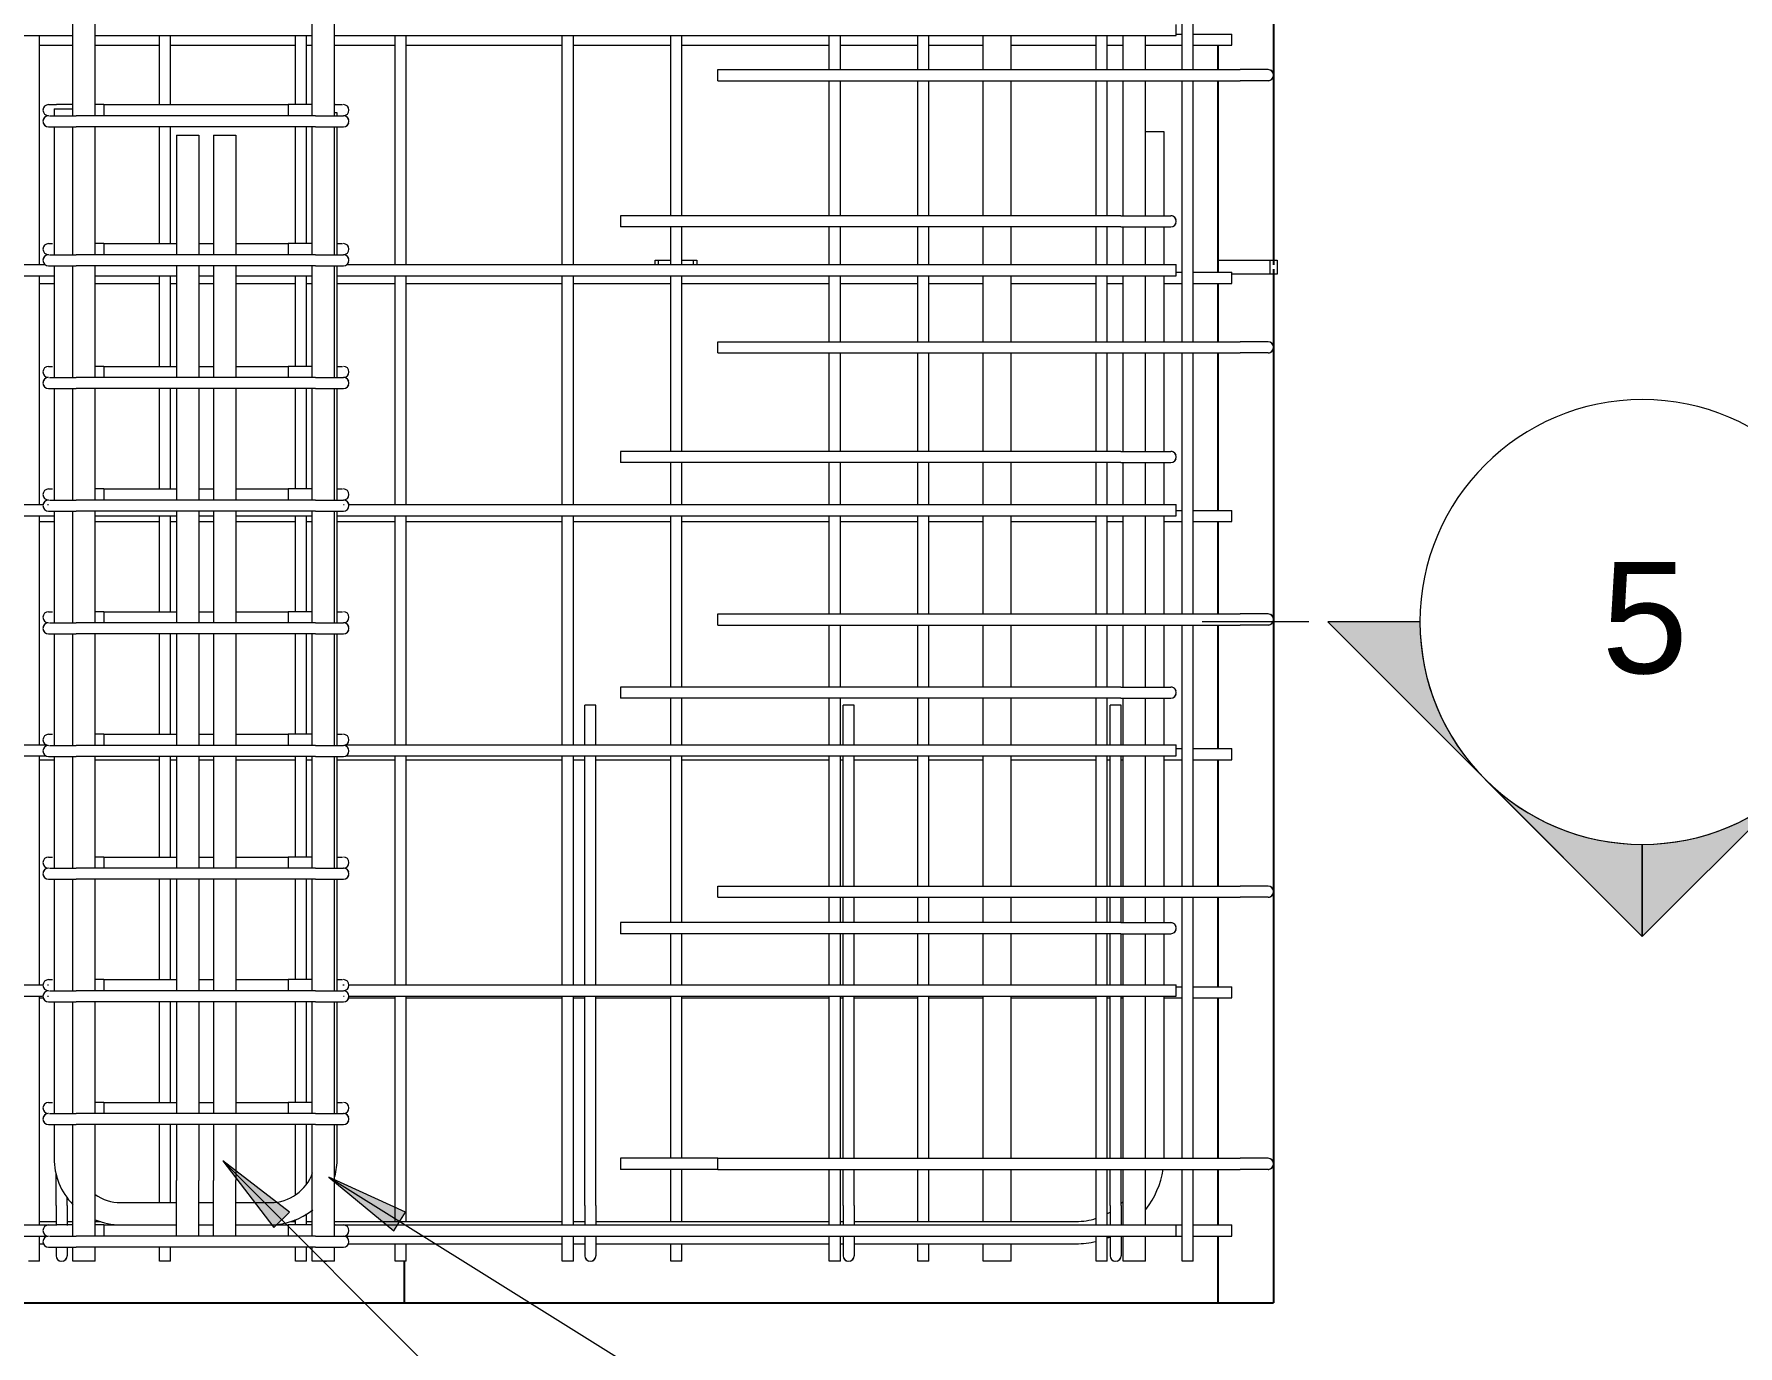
# Model space of a CAD drawing. Header units: millimetres. Extents: x 12965 to 23528, y -2876 to 5874.
# Drawn here: x 17398 to 18624, y -1426 to -482 of the extents above; entities that cross this region are included whole.
import ezdxf

# ---------------------------------------------------------------- set-up
doc = ezdxf.new("R2010")
doc.units = ezdxf.units.MM
doc.linetypes.add('Dash', pattern=[6.36, 3.18, -3.18])
for name, color, linetype, lineweight in [('A-GENM', 13, 'Continuous', 18), ('A-WALL', 113, 'Continuous', 25), ('A-WALL-HDLN', 110, 'Dash', 25), ('G-ANNO-SYMB', 111, 'Continuous', 9), ('S-RBAR', 171, 'Continuous', 18), ('S-RBAR-IDEN', 171, 'Continuous', 9)]:
    doc.layers.add(name, color=color, linetype=linetype, lineweight=lineweight)
doc.styles.add('Arial', font='arial.ttf', dxfattribs={"height": 80})

# ---------------------------------------------------------------- blocks, each defined once
blk = doc.blocks.new('RR spread anchor face based - RR-SA-2_5-200-2134315-Elevation Front 1')
at = {"layer": 'A-GENM'}
for p, q in [((17845.1, -645), (17847.6, -645)), ((17845.1, -648.1), (17845.1, -645)), ((17847.6, -645), (17856.4, -645)), ((17847.6, -648.1), (17847.6, -645)), ((17864.4, -645), (17872.6, -645)), ((17872.6, -645), (17875.1, -645)), ((17872.6, -648.1), (17872.6, -645)), ((17875.1, -645), (17875.1, -648.1))]:
    blk.add_line(p, q, dxfattribs=at)
blk = doc.blocks.new('RR spread anchor face based - RR-SA-2_5-250-V7-Elevation Front 1')
at = {"layer": 'A-GENM'}
for p, q in [((18250.1, -645), (18287.6, -645)), ((18287.6, -645), (18292.6, -645)), ((18287.6, -655), (18287.6, -645)), ((18292.6, -645), (18292.6, -655)), ((18287.6, -655), (18260.1, -655)), ((18292.6, -655), (18287.6, -655))]:
    blk.add_line(p, q, dxfattribs=at)
blk = doc.blocks.new('Detail View - M_Section Head - Filled SHOP DWG-1002450-Elevation Front 1')
at = {"layer": 'G-ANNO-SYMB'}
h = blk.add_hatch(color=256, dxfattribs=at)
edge = h.paths.add_edge_path()
edge.add_line((18329.2, 3794.8), (18395.4, 3794.8))
edge.add_arc((18555.4, 3794.8), 160, 180, 225)
edge.add_line((18442.3, 3681.7), (18329.2, 3794.8))
h = blk.add_hatch(color=256, dxfattribs=at)
edge = h.paths.add_edge_path()
edge.add_line((18781.7, 3794.8), (18668.6, 3681.7))
edge.add_arc((18555.4, 3794.8), 160, 315, 360)
edge.add_line((18715.4, 3794.8), (18781.7, 3794.8))
h = blk.add_hatch(color=256, dxfattribs=at)
edge = h.paths.add_edge_path()
edge.add_line((18555.4, 3568.5), (18442.3, 3681.7))
edge.add_arc((18555.4, 3794.8), 160, 225, 270)
edge.add_line((18555.4, 3634.8), (18555.4, 3568.5))
h = blk.add_hatch(color=256, dxfattribs=at)
edge = h.paths.add_edge_path()
edge.add_line((18555.4, 3568.5), (18555.4, 3634.8))
edge.add_arc((18555.4, 3794.8), 160, 270, 315)
edge.add_line((18668.6, 3681.7), (18555.4, 3568.5))
for p, q in [((18555.4, 3568.5), (18329.2, 3794.8)), ((18395.4, 3794.8), (18329.2, 3794.8)), ((18329.2, 3794.8), (18442.3, 3681.7)), ((18395.4, 3794.8), (18329.2, 3794.8)), ((18555.4, 3568.5), (18781.7, 3794.8)), ((18668.6, 3681.7), (18781.7, 3794.8)), ((18715.4, 3794.8), (18781.7, 3794.8)), ((18781.7, 3794.8), (18715.4, 3794.8)), ((18442.3, 3681.7), (18555.4, 3568.5)), ((18555.4, 3568.5), (18668.6, 3681.7)), ((18555.4, 3634.8), (18555.4, 3568.5)), ((18555.4, 3568.5), (18555.4, 3634.8))]:
    blk.add_line(p, q, dxfattribs=at)
for start, end in [(360, 180), (180, 360), (180, 225), (315, 0), (225, 270), (270, 315)]:
    blk.add_arc((18555.4, 3794.8), 160, start, end, dxfattribs=at)

msp = doc.modelspace()

# ---------------------------------------------------------------- hatches: boundary and pattern name
at = {"layer": 'S-RBAR-IDEN'}
for points in [[(17534, -1292.9), (17570.8, -1340.9), (17582, -1329.8)], [(17610.3, -1304.7), (17657.1, -1343.1), (17665.4, -1329.7)]]:
    msp.add_hatch(color=256, dxfattribs=at).paths.add_polyline_path(points)

# ---------------------------------------------------------------- linework, layer by layer
at = {"layer": 'A-WALL'}
for p, q in [((18290.1, 620), (18290.1, -645)), ((18250.1, -507.8), (18250.1, -490.3)), ((18250.1, -653.6), (18250.1, -515.8)), ((18250.1, -703.6), (18250.1, -661.6)), ((18290.1, -655), (18290.1, -1395)), ((18250.1, -825), (18250.1, -711.6)), ((18250.1, -899.4), (18250.1, -833)), ((18250.1, -996.3), (18250.1, -907.4)), ((18250.1, -1095.2), (18250.1, -1004.3)), ((18250.1, -1167.7), (18250.1, -1103.2)), ((18250.1, -1291), (18250.1, -1175.7)), ((18250.1, -1339), (18250.1, -1299)), ((18250.1, -1395), (18250.1, -1347)), ((17664.8, -1395), (17664.8, -1365)), ((16134.6, -1395), (18290.1, -1395))]:
    msp.add_line(p, q, dxfattribs=at)
at = {"layer": 'A-WALL-HDLN'}
msp.add_line((18290.1, -645), (18290.1, -655), dxfattribs=at)
at = {"layer": 'G-ANNO-SYMB'}
msp.add_line((18315.4, -905.2), (18238.6, -905.2), dxfattribs=at)
at = {"layer": 'S-RBAR'}
for p, q in [((18224.3, -507.8), (18224.3, -320)), ((18232.3, -507.8), (18232.3, -320)), ((17426.2, -541), (17426.2, -402)), ((17442.2, -541), (17442.2, -402)), ((17598.4, -541), (17598.4, -402)), ((17614.4, -541), (17614.4, -402)), ((18220.1, -483.4), (18220.1, -475.4)), ((16204.6, -483.4), (17426.2, -483.4)), ((17402.2, -648.1), (17402.2, -483.4)), ((17402.2, -490.3), (17426.2, -490.3)), ((17442.2, -483.4), (17598.4, -483.4)), ((17442.2, -490.3), (17488.4, -490.3)), ((17488.4, -533), (17488.4, -483.4)), ((17496.4, -533), (17496.4, -483.4)), ((17496.4, -490.3), (17586.3, -490.3)), ((17586.3, -533), (17586.3, -483.4)), ((17594.3, -533), (17594.3, -483.4)), ((17594.3, -490.3), (17598.4, -490.3)), ((17614.4, -483.4), (18220.1, -483.4)), ((17614.4, -490.3), (17658, -490.3)), ((17658, -648.1), (17658, -483.4)), ((17666, -648.1), (17666, -483.4)), ((17666, -490.3), (17778.3, -490.3)), ((17778.3, -648.1), (17778.3, -483.4)), ((17786.3, -648.1), (17786.3, -483.4)), ((17786.3, -490.3), (17856.4, -490.3)), ((17856.4, -613), (17856.4, -483.4)), ((17864.4, -613), (17864.4, -483.4)), ((17864.4, -490.3), (17970.4, -490.3)), ((17970.4, -507.8), (17970.4, -483.4)), ((17978.4, -507.8), (17978.4, -483.4)), ((17978.4, -490.3), (18034.1, -490.3)), ((18034.1, -507.8), (18034.1, -483.4)), ((18042.1, -507.8), (18042.1, -483.4)), ((18042.1, -490.3), (18081.2, -490.3)), ((18081.2, -507.8), (18081.2, -483.4)), ((18101.2, -507.8), (18101.2, -483.4)), ((18101.2, -490.3), (18162.4, -490.3)), ((18162.4, -507.8), (18162.4, -483.4)), ((18170.4, -507.8), (18170.4, -483.4)), ((18170.4, -490.3), (18181.8, -490.3)), ((18181.8, -507.8), (18181.8, -483.4)), ((18197.8, -507.8), (18197.8, -483.4)), ((18197.8, -490.3), (18224.3, -490.3)), ((18220.1, -482.3), (18224.3, -482.3)), ((18232.3, -482.3), (18260.1, -482.3)), ((18232.3, -490.3), (18260.1, -490.3)), ((18260.1, -490.3), (18260.1, -482.3)), ((17890.1, -507.8), (18266.1, -507.8)), ((17890.1, -515.8), (17890.1, -507.8)), ((18286.1, -507.8), (18266.1, -507.8)), ((17890.1, -515.8), (18266.1, -515.8)), ((17970.4, -613), (17970.4, -515.8)), ((17978.4, -613), (17978.4, -515.8)), ((18034.1, -613), (18034.1, -515.8)), ((18042.1, -613), (18042.1, -515.8)), ((18081.2, -613), (18081.2, -515.8)), ((18101.2, -613), (18101.2, -515.8)), ((18162.4, -613), (18162.4, -515.8)), ((18170.4, -613), (18170.4, -515.8)), ((18181.8, -613), (18181.8, -515.8)), ((18197.8, -613), (18197.8, -515.8)), ((18224.3, -703.6), (18224.3, -515.8)), ((18232.3, -703.6), (18232.3, -515.8)), ((18286.1, -515.8), (18266.1, -515.8)), ((17408.6, -533), (17414.4, -533)), ((17412.6, -536), (17412.6, -541)), ((17412.6, -536), (17426.2, -536)), ((17426.2, -533), (17414.4, -533)), ((17448.4, -533), (17442.2, -533)), ((17448.4, -533), (17448.4, -541)), ((17448.4, -533), (17581, -533)), ((17598.4, -533), (17581, -533)), ((17581, -533), (17581, -541)), ((17614.9, -533), (17614.4, -533)), ((17616.4, -538.9), (17614.4, -538.9)), ((17614.9, -533), (17620.1, -533)), ((17616.4, -541), (17616.4, -538.9)), ((17408.6, -541), (17408.7, -541)), ((17408.6, -549), (17413.3, -549)), ((17409.3, -541), (17414.4, -541)), ((17412.6, -549), (17412.6, -641)), ((17413.2, -549), (17415.8, -549)), ((17414.4, -541), (17428.6, -541)), ((17415.7, -549), (17428.6, -549)), ((17426.2, -641), (17426.2, -549)), ((17600.8, -541), (17428.6, -541)), ((17600.8, -549), (17428.6, -549)), ((17442.2, -641), (17442.2, -549)), ((17488.4, -633), (17488.4, -549)), ((17496.4, -633), (17496.4, -549)), ((17586.3, -633), (17586.3, -549)), ((17594.3, -633), (17594.3, -549)), ((17598.4, -641), (17598.4, -549)), ((17600.8, -541), (17620.8, -541)), ((17600.8, -549), (17620.8, -549)), ((17614.4, -641), (17614.4, -549)), ((17616.4, -641), (17616.4, -549)), ((17500.7, -554.9), (17500.7, -641)), ((17500.7, -554.9), (17516.7, -554.9)), ((17516.7, -554.9), (17516.7, -641)), ((17527.4, -554.9), (17527.4, -641)), ((17527.4, -554.9), (17543.4, -554.9)), ((17543.4, -554.9), (17543.4, -641)), ((18211.4, -552.5), (18197.8, -552.5)), ((18211.4, -613), (18211.4, -552.5)), ((18180.1, -613), (17820.1, -613)), ((17820.1, -613), (17820.1, -621)), ((18180.1, -621), (17820.1, -621)), ((17856.4, -648.1), (17856.4, -621)), ((17864.4, -648.1), (17864.4, -621)), ((17970.4, -648.1), (17970.4, -621)), ((17978.4, -648.1), (17978.4, -621)), ((18034.1, -648.1), (18034.1, -621)), ((18042.1, -648.1), (18042.1, -621)), ((18081.2, -648.1), (18081.2, -621)), ((18101.2, -648.1), (18101.2, -621)), ((18162.4, -648.1), (18162.4, -621)), ((18170.4, -648.1), (18170.4, -621)), ((18180.1, -613), (18216.1, -613)), ((18180.1, -621), (18216.1, -621)), ((18181.8, -648.1), (18181.8, -621)), ((18197.8, -648.1), (18197.8, -621)), ((18211.4, -648.1), (18211.4, -621)), ((17408.6, -633), (17411.4, -633)), ((17448.4, -633), (17442.2, -633)), ((17448.4, -633), (17448.4, -641)), ((17448.4, -633), (17500.7, -633)), ((17516.7, -633), (17527.4, -633)), ((17543.4, -633), (17581, -633)), ((17598.4, -633), (17581, -633)), ((17581, -633), (17581, -641)), ((17616.8, -633), (17620.1, -633)), ((16204.6, -648.1), (17406.3, -648.1)), ((17408.6, -641), (17408.7, -641)), ((17408.6, -649), (17413.3, -649)), ((17409.3, -641), (17414.4, -641)), ((17412.6, -649), (17412.6, -729.3)), ((17413.2, -649), (17415.8, -649)), ((17414.4, -641), (17428.6, -641)), ((17415.7, -649), (17428.6, -649)), ((17426.2, -729.3), (17426.2, -649)), ((17600.8, -641), (17428.6, -641)), ((17600.8, -649), (17428.6, -649)), ((17442.2, -729.3), (17442.2, -649)), ((17500.7, -649), (17500.7, -729.3)), ((17516.7, -649), (17516.7, -729.3)), ((17527.4, -649), (17527.4, -729.3)), ((17543.4, -649), (17543.4, -729.3)), ((17598.4, -729.3), (17598.4, -649)), ((17600.8, -641), (17620.8, -641)), ((17600.8, -649), (17620.8, -649)), ((17614.4, -729.3), (17614.4, -649)), ((17616.4, -729.3), (17616.4, -649)), ((17623.1, -648.1), (18220.1, -648.1)), ((18220.1, -656.1), (18220.1, -648.1)), ((16204.6, -656.1), (17412.6, -656.1)), ((17402.2, -820.8), (17402.2, -656.1)), ((17402.2, -661.6), (17412.6, -661.6)), ((17442.2, -656.1), (17500.7, -656.1)), ((17442.2, -661.6), (17488.4, -661.6)), ((17488.4, -721.3), (17488.4, -656.1)), ((17496.4, -721.3), (17496.4, -656.1)), ((17496.4, -661.6), (17500.7, -661.6)), ((17516.7, -656.1), (17527.4, -656.1)), ((17516.7, -661.6), (17527.4, -661.6)), ((17543.4, -656.1), (17598.4, -656.1)), ((17543.4, -661.6), (17586.3, -661.6)), ((17586.3, -721.3), (17586.3, -656.1)), ((17594.3, -721.3), (17594.3, -656.1)), ((17594.3, -661.6), (17598.4, -661.6)), ((17616.4, -656.1), (18220.1, -656.1)), ((17616.4, -661.6), (17658, -661.6)), ((17658, -820.8), (17658, -656.1)), ((17666, -820.8), (17666, -656.1)), ((17666, -661.6), (17778.3, -661.6)), ((17778.3, -820.8), (17778.3, -656.1)), ((17786.3, -820.8), (17786.3, -656.1)), ((17786.3, -661.6), (17856.4, -661.6)), ((17856.4, -782.5), (17856.4, -656.1)), ((17864.4, -782.5), (17864.4, -656.1)), ((17864.4, -661.6), (17970.4, -661.6)), ((17970.4, -703.6), (17970.4, -656.1)), ((17978.4, -703.6), (17978.4, -656.1)), ((17978.4, -661.6), (18034.1, -661.6)), ((18034.1, -703.6), (18034.1, -656.1)), ((18042.1, -703.6), (18042.1, -656.1)), ((18042.1, -661.6), (18081.2, -661.6)), ((18081.2, -703.6), (18081.2, -656.1)), ((18101.2, -703.6), (18101.2, -656.1)), ((18101.2, -661.6), (18162.4, -661.6)), ((18162.4, -703.6), (18162.4, -656.1)), ((18170.4, -703.6), (18170.4, -656.1)), ((18170.4, -661.6), (18181.8, -661.6)), ((18181.8, -703.6), (18181.8, -656.1)), ((18197.8, -703.6), (18197.8, -656.1)), ((18211.4, -703.6), (18211.4, -656.1)), ((18211.4, -661.6), (18224.3, -661.6)), ((18220.1, -653.6), (18224.3, -653.6)), ((18232.3, -653.6), (18260.1, -653.6)), ((18232.3, -661.6), (18260.1, -661.6)), ((18260.1, -661.6), (18260.1, -653.6)), ((17890.1, -703.6), (18266.1, -703.6)), ((17890.1, -711.6), (17890.1, -703.6)), ((18286.1, -703.6), (18266.1, -703.6)), ((17408.6, -721.3), (17411.4, -721.3)), ((17448.4, -721.3), (17442.2, -721.3)), ((17448.4, -721.3), (17448.4, -729.3)), ((17448.4, -721.3), (17500.7, -721.3)), ((17516.7, -721.3), (17527.4, -721.3)), ((17543.4, -721.3), (17581, -721.3)), ((17598.4, -721.3), (17581, -721.3)), ((17581, -721.3), (17581, -729.3)), ((17616.8, -721.3), (17620.1, -721.3)), ((17890.1, -711.6), (18266.1, -711.6)), ((17970.4, -782.5), (17970.4, -711.6)), ((17978.4, -782.5), (17978.4, -711.6)), ((18034.1, -782.5), (18034.1, -711.6)), ((18042.1, -782.5), (18042.1, -711.6)), ((18081.2, -782.5), (18081.2, -711.6)), ((18101.2, -782.5), (18101.2, -711.6)), ((18162.4, -782.5), (18162.4, -711.6)), ((18170.4, -782.5), (18170.4, -711.6)), ((18181.8, -782.5), (18181.8, -711.6)), ((18197.8, -782.5), (18197.8, -711.6)), ((18211.4, -782.5), (18211.4, -711.6)), ((18224.3, -899.4), (18224.3, -711.6)), ((18232.3, -899.4), (18232.3, -711.6)), ((18286.1, -711.6), (18266.1, -711.6)), ((17408.6, -729.3), (17408.7, -729.3)), ((17409.3, -729.3), (17414.4, -729.3)), ((17414.4, -729.3), (17428.6, -729.3)), ((17600.8, -729.3), (17428.6, -729.3)), ((17600.8, -729.3), (17620.8, -729.3)), ((17408.6, -737.3), (17413.3, -737.3)), ((17412.6, -737.3), (17412.6, -817.5)), ((17413.2, -737.3), (17415.8, -737.3)), ((17415.7, -737.3), (17428.6, -737.3)), ((17426.2, -817.5), (17426.2, -737.3)), ((17600.8, -737.3), (17428.6, -737.3)), ((17442.2, -817.5), (17442.2, -737.3)), ((17488.4, -809.5), (17488.4, -737.3)), ((17496.4, -809.5), (17496.4, -737.3)), ((17500.7, -737.3), (17500.7, -817.5)), ((17516.7, -737.3), (17516.7, -817.5)), ((17527.4, -737.3), (17527.4, -817.5)), ((17543.4, -737.3), (17543.4, -817.5)), ((17586.3, -809.5), (17586.3, -737.3)), ((17594.3, -809.5), (17594.3, -737.3)), ((17598.4, -817.5), (17598.4, -737.3)), ((17600.8, -737.3), (17620.8, -737.3)), ((17614.4, -817.5), (17614.4, -737.3)), ((17616.4, -817.5), (17616.4, -737.3)), ((18180.1, -782.5), (17820.1, -782.5)), ((17820.1, -782.5), (17820.1, -790.5)), ((18180.1, -782.5), (18216.1, -782.5)), ((18180.1, -790.5), (17820.1, -790.5)), ((17856.4, -820.8), (17856.4, -790.5)), ((17864.4, -820.8), (17864.4, -790.5)), ((17970.4, -820.8), (17970.4, -790.5)), ((17978.4, -820.8), (17978.4, -790.5)), ((18034.1, -820.8), (18034.1, -790.5)), ((18042.1, -820.8), (18042.1, -790.5)), ((18081.2, -820.8), (18081.2, -790.5)), ((18101.2, -820.8), (18101.2, -790.5)), ((18162.4, -820.8), (18162.4, -790.5)), ((18170.4, -820.8), (18170.4, -790.5)), ((18180.1, -790.5), (18216.1, -790.5)), ((18181.8, -820.8), (18181.8, -790.5)), ((18197.8, -820.8), (18197.8, -790.5)), ((18211.4, -820.8), (18211.4, -790.5)), ((16204.6, -820.8), (17404.3, -820.8)), ((17408, -820.8), (17408.6, -820.8)), ((17408.6, -809.5), (17411.4, -809.5)), ((17408.6, -817.5), (17408.7, -817.5)), ((17409.3, -817.5), (17414.4, -817.5)), ((17414.4, -817.5), (17428.6, -817.5)), ((17600.8, -817.5), (17428.6, -817.5)), ((17448.4, -809.5), (17442.2, -809.5)), ((17448.4, -809.5), (17448.4, -817.5)), ((17448.4, -809.5), (17500.7, -809.5)), ((17516.7, -809.5), (17527.4, -809.5)), ((17543.4, -809.5), (17581, -809.5)), ((17598.4, -809.5), (17581, -809.5)), ((17581, -809.5), (17581, -817.5)), ((17600.8, -817.5), (17620.8, -817.5)), ((17616.8, -809.5), (17620.1, -809.5)), ((17620.8, -820.8), (17621.4, -820.8)), ((17624.7, -820.8), (18220.1, -820.8)), ((18220.1, -828.8), (18220.1, -820.8)), ((16204.6, -828.8), (17412.6, -828.8)), ((17402.2, -993.6), (17402.2, -828.8)), ((17402.2, -833), (17412.6, -833)), ((17408.6, -825.5), (17413.3, -825.5)), ((17412.6, -825.5), (17412.6, -905.8)), ((17413.2, -825.5), (17415.8, -825.5)), ((17415.7, -825.5), (17428.6, -825.5)), ((17426.2, -905.8), (17426.2, -825.5)), ((17600.8, -825.5), (17428.6, -825.5)), ((17442.2, -905.8), (17442.2, -825.5)), ((17442.2, -828.8), (17500.7, -828.8)), ((17442.2, -833), (17488.4, -833)), ((17488.4, -897.8), (17488.4, -828.8)), ((17496.4, -897.8), (17496.4, -828.8)), ((17496.4, -833), (17500.7, -833)), ((17500.7, -825.5), (17500.7, -905.8)), ((17516.7, -825.5), (17516.7, -905.8)), ((17516.7, -828.8), (17527.4, -828.8)), ((17516.7, -833), (17527.4, -833)), ((17527.4, -825.5), (17527.4, -905.8)), ((17543.4, -825.5), (17543.4, -905.8)), ((17543.4, -828.8), (17598.4, -828.8)), ((17543.4, -833), (17586.3, -833)), ((17586.3, -897.8), (17586.3, -828.8)), ((17594.3, -897.8), (17594.3, -828.8)), ((17594.3, -833), (17598.4, -833)), ((17598.4, -905.8), (17598.4, -825.5)), ((17600.8, -825.5), (17620.8, -825.5)), ((17614.4, -905.8), (17614.4, -825.5)), ((17616.4, -905.8), (17616.4, -825.5)), ((17616.4, -828.8), (18220.1, -828.8)), ((17616.4, -833), (17658, -833)), ((17658, -993.6), (17658, -828.8)), ((17666, -993.6), (17666, -828.8)), ((17666, -833), (17778.3, -833)), ((17778.3, -993.6), (17778.3, -828.8)), ((17786.3, -993.6), (17786.3, -828.8)), ((17786.3, -833), (17856.4, -833)), ((17856.4, -952), (17856.4, -828.8)), ((17864.4, -952), (17864.4, -828.8)), ((17864.4, -833), (17970.4, -833)), ((17970.4, -899.4), (17970.4, -828.8)), ((17978.4, -899.4), (17978.4, -828.8)), ((17978.4, -833), (18034.1, -833)), ((18034.1, -899.4), (18034.1, -828.8)), ((18042.1, -899.4), (18042.1, -828.8)), ((18042.1, -833), (18081.2, -833)), ((18081.2, -899.4), (18081.2, -828.8)), ((18101.2, -899.4), (18101.2, -828.8)), ((18101.2, -833), (18162.4, -833)), ((18162.4, -899.4), (18162.4, -828.8)), ((18170.4, -899.4), (18170.4, -828.8)), ((18170.4, -833), (18181.8, -833)), ((18181.8, -899.4), (18181.8, -828.8)), ((18197.8, -899.4), (18197.8, -828.8)), ((18211.4, -899.4), (18211.4, -828.8)), ((18211.4, -833), (18224.3, -833)), ((18220.1, -825), (18224.3, -825)), ((18232.3, -825), (18260.1, -825)), ((18232.3, -833), (18260.1, -833)), ((18260.1, -833), (18260.1, -825)), ((17408.6, -897.8), (17411.4, -897.8)), ((17408.6, -905.8), (17408.7, -905.8)), ((17409.3, -905.8), (17414.4, -905.8)), ((17414.4, -905.8), (17428.6, -905.8)), ((17600.8, -905.8), (17428.6, -905.8)), ((17448.4, -897.8), (17442.2, -897.8)), ((17448.4, -897.8), (17448.4, -905.8)), ((17448.4, -897.8), (17500.7, -897.8)), ((17516.7, -897.8), (17527.4, -897.8)), ((17543.4, -897.8), (17581, -897.8)), ((17598.4, -897.8), (17581, -897.8)), ((17581, -897.8), (17581, -905.8)), ((17600.8, -905.8), (17620.8, -905.8)), ((17616.8, -897.8), (17620.1, -897.8)), ((17890.1, -899.4), (18266.1, -899.4)), ((17890.1, -907.4), (17890.1, -899.4)), ((18286.1, -899.4), (18266.1, -899.4)), ((17408.6, -913.8), (17413.3, -913.8)), ((17412.6, -913.8), (17412.6, -994)), ((17413.2, -913.8), (17415.8, -913.8)), ((17415.7, -913.8), (17428.6, -913.8)), ((17426.2, -994), (17426.2, -913.8)), ((17600.8, -913.8), (17428.6, -913.8)), ((17442.2, -994), (17442.2, -913.8)), ((17488.4, -986), (17488.4, -913.8)), ((17496.4, -986), (17496.4, -913.8)), ((17500.7, -913.8), (17500.7, -994)), ((17516.7, -913.8), (17516.7, -994)), ((17527.4, -913.8), (17527.4, -994)), ((17543.4, -913.8), (17543.4, -994)), ((17586.3, -986), (17586.3, -913.8)), ((17594.3, -986), (17594.3, -913.8)), ((17598.4, -994), (17598.4, -913.8)), ((17600.8, -913.8), (17620.8, -913.8)), ((17614.4, -994), (17614.4, -913.8)), ((17616.4, -994), (17616.4, -913.8)), ((17890.1, -907.4), (18266.1, -907.4)), ((17970.4, -952), (17970.4, -907.4)), ((17978.4, -952), (17978.4, -907.4)), ((18034.1, -952), (18034.1, -907.4)), ((18042.1, -952), (18042.1, -907.4)), ((18081.2, -952), (18081.2, -907.4)), ((18101.2, -952), (18101.2, -907.4)), ((18162.4, -952), (18162.4, -907.4)), ((18170.4, -952), (18170.4, -907.4)), ((18181.8, -952), (18181.8, -907.4)), ((18197.8, -952), (18197.8, -907.4)), ((18211.4, -952), (18211.4, -907.4)), ((18224.3, -1095.2), (18224.3, -907.4)), ((18232.3, -1095.2), (18232.3, -907.4)), ((18286.1, -907.4), (18266.1, -907.4)), ((18180.1, -952), (17820.1, -952)), ((17820.1, -952), (17820.1, -960)), ((18180.1, -952), (18216.1, -952)), ((17802.5, -965.1), (17794.5, -965.1)), ((17794.5, -993.6), (17794.5, -965.1)), ((17802.5, -993.6), (17802.5, -965.1)), ((18180.1, -960), (17820.1, -960)), ((17856.4, -993.6), (17856.4, -960)), ((17864.4, -993.6), (17864.4, -960)), ((17970.4, -993.6), (17970.4, -960)), ((17978.4, -993.6), (17978.4, -960)), ((17988.3, -965.1), (17980.3, -965.1)), ((17980.3, -993.6), (17980.3, -965.1)), ((17988.3, -993.6), (17988.3, -965.1)), ((18034.1, -993.6), (18034.1, -960)), ((18042.1, -993.6), (18042.1, -960)), ((18081.2, -993.6), (18081.2, -960)), ((18101.2, -993.6), (18101.2, -960)), ((18162.4, -993.6), (18162.4, -960)), ((18170.4, -993.6), (18170.4, -960)), ((18180.4, -965.1), (18172.4, -965.1)), ((18172.4, -993.6), (18172.4, -965.1)), ((18180.1, -960), (18216.1, -960)), ((18180.4, -993.6), (18180.4, -965.1)), ((18181.8, -993.6), (18181.8, -960)), ((18197.8, -993.6), (18197.8, -960)), ((18211.4, -993.6), (18211.4, -960)), ((17408.6, -986), (17411.4, -986)), ((17448.4, -986), (17442.2, -986)), ((17448.4, -986), (17448.4, -994)), ((17448.4, -986), (17500.7, -986)), ((17516.7, -986), (17527.4, -986)), ((17543.4, -986), (17581, -986)), ((17598.4, -986), (17581, -986)), ((17581, -986), (17581, -994)), ((17616.8, -986), (17620.1, -986)), ((16204.6, -993.6), (17406.8, -993.6)), ((16204.6, -1001.6), (17406.8, -1001.6)), ((17402.2, -1166.3), (17402.2, -1001.6)), ((17402.2, -1004.3), (17412.6, -1004.3)), ((17408.6, -994), (17408.7, -994)), ((17408.6, -1002), (17413.3, -1002)), ((17409.3, -994), (17414.4, -994)), ((17412.6, -1002), (17412.6, -1082.3)), ((17413.2, -1002), (17415.8, -1002)), ((17414.4, -994), (17428.6, -994)), ((17415.7, -1002), (17428.6, -1002)), ((17426.2, -1082.3), (17426.2, -1002)), ((17600.8, -994), (17428.6, -994)), ((17600.8, -1002), (17428.6, -1002)), ((17442.2, -1082.3), (17442.2, -1002)), ((17442.2, -1004.3), (17488.4, -1004.3)), ((17488.4, -1074.3), (17488.4, -1002)), ((17496.4, -1074.3), (17496.4, -1002)), ((17496.4, -1004.3), (17500.7, -1004.3)), ((17500.7, -1002), (17500.7, -1082.3)), ((17516.7, -1002), (17516.7, -1082.3)), ((17516.7, -1004.3), (17527.4, -1004.3)), ((17527.4, -1002), (17527.4, -1082.3)), ((17543.4, -1002), (17543.4, -1082.3)), ((17543.4, -1004.3), (17586.3, -1004.3)), ((17586.3, -1074.3), (17586.3, -1002)), ((17594.3, -1074.3), (17594.3, -1002)), ((17594.3, -1004.3), (17598.4, -1004.3)), ((17598.4, -1082.3), (17598.4, -1002)), ((17600.8, -994), (17620.8, -994)), ((17600.8, -1002), (17620.8, -1002)), ((17614.4, -1082.3), (17614.4, -1002)), ((17616.4, -1082.3), (17616.4, -1002)), ((17616.4, -1004.3), (17658, -1004.3)), ((17622.6, -993.6), (18220.1, -993.6)), ((17622.6, -1001.6), (18220.1, -1001.6)), ((17658, -1166.3), (17658, -1001.6)), ((17666, -1166.3), (17666, -1001.6)), ((17666, -1004.3), (17778.3, -1004.3)), ((17778.3, -1166.3), (17778.3, -1001.6)), ((17786.3, -1166.3), (17786.3, -1001.6)), ((17786.3, -1004.3), (17794.5, -1004.3)), ((17794.5, -1166.3), (17794.5, -1001.6)), ((17802.5, -1166.3), (17802.5, -1001.6)), ((17802.5, -1004.3), (17856.4, -1004.3)), ((17856.4, -1121.5), (17856.4, -1001.6)), ((17864.4, -1121.5), (17864.4, -1001.6)), ((17864.4, -1004.3), (17970.4, -1004.3)), ((17970.4, -1095.2), (17970.4, -1001.6)), ((17978.4, -1095.2), (17978.4, -1001.6)), ((17978.4, -1004.3), (17980.3, -1004.3)), ((17980.3, -1095.2), (17980.3, -1001.6)), ((17988.3, -1095.2), (17988.3, -1001.6)), ((17988.3, -1004.3), (18034.1, -1004.3)), ((18034.1, -1095.2), (18034.1, -1001.6)), ((18042.1, -1095.2), (18042.1, -1001.6)), ((18042.1, -1004.3), (18081.2, -1004.3)), ((18081.2, -1095.2), (18081.2, -1001.6)), ((18101.2, -1095.2), (18101.2, -1001.6)), ((18101.2, -1004.3), (18162.4, -1004.3)), ((18162.4, -1095.2), (18162.4, -1001.6)), ((18170.4, -1095.2), (18170.4, -1001.6)), ((18170.4, -1004.3), (18172.4, -1004.3)), ((18172.4, -1095.2), (18172.4, -1001.6)), ((18180.4, -1095.2), (18180.4, -1001.6)), ((18180.4, -1004.3), (18181.8, -1004.3)), ((18181.8, -1095.2), (18181.8, -1001.6)), ((18197.8, -1095.2), (18197.8, -1001.6)), ((18211.4, -1095.2), (18211.4, -1001.6)), ((18211.4, -1004.3), (18224.3, -1004.3)), ((18220.1, -1001.6), (18220.1, -993.6)), ((18220.1, -996.3), (18224.3, -996.3)), ((18232.3, -996.3), (18260.1, -996.3)), ((18232.3, -1004.3), (18260.1, -1004.3)), ((18260.1, -1004.3), (18260.1, -996.3)), ((17408.6, -1074.3), (17411.4, -1074.3)), ((17448.4, -1074.3), (17442.2, -1074.3)), ((17448.4, -1074.3), (17448.4, -1082.3)), ((17448.4, -1074.3), (17500.7, -1074.3)), ((17516.7, -1074.3), (17527.4, -1074.3)), ((17543.4, -1074.3), (17581, -1074.3)), ((17598.4, -1074.3), (17581, -1074.3)), ((17581, -1074.3), (17581, -1082.3)), ((17616.8, -1074.3), (17620.1, -1074.3)), ((17408.6, -1082.3), (17408.7, -1082.3)), ((17408.6, -1090.3), (17413.3, -1090.3)), ((17409.3, -1082.3), (17414.4, -1082.3)), ((17412.6, -1090.3), (17412.6, -1170.5)), ((17413.2, -1090.3), (17415.8, -1090.3)), ((17414.4, -1082.3), (17428.6, -1082.3)), ((17415.7, -1090.3), (17428.6, -1090.3)), ((17426.2, -1170.5), (17426.2, -1090.3)), ((17600.8, -1082.3), (17428.6, -1082.3)), ((17600.8, -1090.3), (17428.6, -1090.3)), ((17442.2, -1170.5), (17442.2, -1090.3)), ((17488.4, -1162.5), (17488.4, -1090.3)), ((17496.4, -1162.5), (17496.4, -1090.3)), ((17500.7, -1090.3), (17500.7, -1170.5)), ((17516.7, -1090.3), (17516.7, -1170.5)), ((17527.4, -1090.3), (17527.4, -1170.5)), ((17543.4, -1090.3), (17543.4, -1170.5)), ((17586.3, -1162.5), (17586.3, -1090.3)), ((17594.3, -1162.5), (17594.3, -1090.3)), ((17598.4, -1170.5), (17598.4, -1090.3)), ((17600.8, -1082.3), (17620.8, -1082.3)), ((17600.8, -1090.3), (17620.8, -1090.3)), ((17614.4, -1170.5), (17614.4, -1090.3)), ((17616.4, -1170.5), (17616.4, -1090.3)), ((17890.1, -1095.2), (18266.1, -1095.2)), ((17890.1, -1103.2), (17890.1, -1095.2)), ((17890.1, -1103.2), (18266.1, -1103.2)), ((17970.4, -1121.5), (17970.4, -1103.2)), ((17978.4, -1121.5), (17978.4, -1103.2)), ((17980.3, -1121.5), (17980.3, -1103.2)), ((17988.3, -1121.5), (17988.3, -1103.2)), ((18034.1, -1121.5), (18034.1, -1103.2)), ((18042.1, -1121.5), (18042.1, -1103.2)), ((18081.2, -1121.5), (18081.2, -1103.2)), ((18101.2, -1121.5), (18101.2, -1103.2)), ((18162.4, -1121.5), (18162.4, -1103.2)), ((18170.4, -1121.5), (18170.4, -1103.2)), ((18172.4, -1121.5), (18172.4, -1103.2)), ((18180.4, -1121.5), (18180.4, -1103.2)), ((18181.8, -1121.5), (18181.8, -1103.2)), ((18197.8, -1121.5), (18197.8, -1103.2)), ((18211.4, -1121.5), (18211.4, -1103.2)), ((18224.3, -1291), (18224.3, -1103.2)), ((18232.3, -1291), (18232.3, -1103.2)), ((18286.1, -1095.2), (18266.1, -1095.2)), ((18286.1, -1103.2), (18266.1, -1103.2)), ((18180.1, -1121.5), (17820.1, -1121.5)), ((17820.1, -1121.5), (17820.1, -1129.5)), ((18180.1, -1121.5), (18216.1, -1121.5)), ((18180.1, -1129.5), (17820.1, -1129.5)), ((17856.4, -1166.3), (17856.4, -1129.5)), ((17864.4, -1166.3), (17864.4, -1129.5)), ((17970.4, -1166.3), (17970.4, -1129.5)), ((17978.4, -1166.3), (17978.4, -1129.5)), ((17980.3, -1166.3), (17980.3, -1129.5)), ((17988.3, -1166.3), (17988.3, -1129.5)), ((18034.1, -1166.3), (18034.1, -1129.5)), ((18042.1, -1166.3), (18042.1, -1129.5)), ((18081.2, -1166.3), (18081.2, -1129.5)), ((18101.2, -1166.3), (18101.2, -1129.5)), ((18162.4, -1166.3), (18162.4, -1129.5)), ((18170.4, -1166.3), (18170.4, -1129.5)), ((18172.4, -1166.3), (18172.4, -1129.5)), ((18180.1, -1129.5), (18216.1, -1129.5)), ((18180.4, -1166.3), (18180.4, -1129.5)), ((18181.8, -1166.3), (18181.8, -1129.5)), ((18197.8, -1166.3), (18197.8, -1129.5)), ((18211.4, -1166.3), (18211.4, -1129.5)), ((17408.6, -1162.5), (17411.4, -1162.5)), ((17448.4, -1162.5), (17442.2, -1162.5)), ((17448.4, -1162.5), (17448.4, -1170.5)), ((17448.4, -1162.5), (17500.7, -1162.5)), ((17516.7, -1162.5), (17527.4, -1162.5)), ((17543.4, -1162.5), (17581, -1162.5)), ((17598.4, -1162.5), (17581, -1162.5)), ((17581, -1162.5), (17581, -1170.5)), ((17616.8, -1162.5), (17620.1, -1162.5)), ((16204.6, -1166.3), (17404.3, -1166.3)), ((16204.6, -1174.3), (17404.3, -1174.3)), ((17402.2, -1339), (17402.2, -1174.3)), ((17402.2, -1175.7), (17404.9, -1175.7)), ((17408, -1166.3), (17408.6, -1166.3)), ((17408, -1174.3), (17408.6, -1174.3)), ((17408.6, -1170.5), (17408.7, -1170.5)), ((17409.3, -1170.5), (17414.4, -1170.5)), ((17414.4, -1170.5), (17428.6, -1170.5)), ((17600.8, -1170.5), (17428.6, -1170.5)), ((17600.8, -1170.5), (17620.8, -1170.5)), ((17620.4, -1166.3), (17621.3, -1166.3)), ((17620.8, -1174.3), (17621.3, -1174.3)), ((17624.5, -1175.7), (17658, -1175.7)), ((17624.8, -1166.3), (18220.1, -1166.3)), ((17624.8, -1174.3), (18220.1, -1174.3)), ((17658, -1336.5), (17658, -1174.3)), ((17666, -1336.5), (17666, -1174.3)), ((17666, -1175.7), (17778.3, -1175.7)), ((17778.3, -1339), (17778.3, -1174.3)), ((17786.3, -1339), (17786.3, -1174.3)), ((17786.3, -1175.7), (17794.5, -1175.7)), ((17794.5, -1325.1), (17794.5, -1174.3)), ((17802.5, -1325.1), (17802.5, -1174.3)), ((17802.5, -1175.7), (17856.4, -1175.7)), ((17856.4, -1291), (17856.4, -1174.3)), ((17864.4, -1291), (17864.4, -1174.3)), ((17864.4, -1175.7), (17970.4, -1175.7)), ((17970.4, -1291), (17970.4, -1174.3)), ((17978.4, -1291), (17978.4, -1174.3)), ((17978.4, -1175.7), (17980.3, -1175.7)), ((17980.3, -1291), (17980.3, -1174.3)), ((17988.3, -1291), (17988.3, -1174.3)), ((17988.3, -1175.7), (18034.1, -1175.7)), ((18034.1, -1291), (18034.1, -1174.3)), ((18042.1, -1291), (18042.1, -1174.3)), ((18042.1, -1175.7), (18081.2, -1175.7)), ((18081.2, -1291), (18081.2, -1174.3)), ((18101.2, -1291), (18101.2, -1174.3)), ((18101.2, -1175.7), (18162.4, -1175.7)), ((18162.4, -1291), (18162.4, -1174.3)), ((18170.4, -1291), (18170.4, -1174.3)), ((18170.4, -1175.7), (18172.4, -1175.7)), ((18172.4, -1291), (18172.4, -1174.3)), ((18180.4, -1291), (18180.4, -1174.3)), ((18180.4, -1175.7), (18181.8, -1175.7)), ((18181.8, -1291), (18181.8, -1174.3)), ((18197.8, -1291), (18197.8, -1174.3)), ((18211.4, -1289), (18211.4, -1174.3)), ((18211.4, -1175.7), (18224.3, -1175.7)), ((18220.1, -1174.3), (18220.1, -1166.3)), ((18220.1, -1167.7), (18224.3, -1167.7)), ((18232.3, -1167.7), (18260.1, -1167.7)), ((18232.3, -1175.7), (18260.1, -1175.7)), ((18260.1, -1175.7), (18260.1, -1167.7)), ((17408.6, -1178.5), (17413.3, -1178.5)), ((17412.6, -1178.5), (17412.6, -1258.8)), ((17413.2, -1178.5), (17415.8, -1178.5)), ((17415.7, -1178.5), (17428.6, -1178.5)), ((17426.2, -1258.8), (17426.2, -1178.5)), ((17600.8, -1178.5), (17428.6, -1178.5)), ((17442.2, -1258.8), (17442.2, -1178.5)), ((17488.4, -1250.8), (17488.4, -1178.5)), ((17496.4, -1250.8), (17496.4, -1178.5)), ((17500.7, -1178.5), (17500.7, -1258.8)), ((17516.7, -1178.5), (17516.7, -1258.8)), ((17527.4, -1178.5), (17527.4, -1258.8)), ((17543.4, -1178.5), (17543.4, -1258.8)), ((17586.3, -1250.8), (17586.3, -1178.5)), ((17594.3, -1250.8), (17594.3, -1178.5)), ((17598.4, -1258.8), (17598.4, -1178.5)), ((17600.8, -1178.5), (17620.8, -1178.5)), ((17614.4, -1258.8), (17614.4, -1178.5)), ((17616.4, -1258.8), (17616.4, -1178.5)), ((17408.6, -1250.8), (17411.4, -1250.8)), ((17408.6, -1258.8), (17408.7, -1258.8)), ((17409.3, -1258.8), (17414.4, -1258.8)), ((17414.4, -1258.8), (17428.6, -1258.8)), ((17600.8, -1258.8), (17428.6, -1258.8)), ((17448.4, -1250.8), (17442.2, -1250.8)), ((17448.4, -1250.8), (17448.4, -1258.8)), ((17448.4, -1250.8), (17500.7, -1250.8)), ((17516.7, -1250.8), (17527.4, -1250.8)), ((17543.4, -1250.8), (17581, -1250.8)), ((17598.4, -1250.8), (17581, -1250.8)), ((17581, -1250.8), (17581, -1258.8)), ((17600.8, -1258.8), (17620.8, -1258.8)), ((17616.8, -1250.8), (17620.1, -1250.8)), ((17408.6, -1266.8), (17413.3, -1266.8)), ((17412.6, -1266.8), (17412.6, -1290.9)), ((17413.2, -1266.8), (17415.8, -1266.8)), ((17415.7, -1266.8), (17428.6, -1266.8)), ((17426.2, -1347), (17426.2, -1266.8)), ((17600.8, -1266.8), (17428.6, -1266.8)), ((17442.2, -1347), (17442.2, -1266.8)), ((17488.4, -1322.9), (17488.4, -1266.8)), ((17496.4, -1322.9), (17496.4, -1266.8)), ((17500.7, -1266.8), (17500.7, -1307)), ((17516.7, -1266.8), (17516.7, -1307)), ((17527.4, -1266.8), (17527.4, -1307)), ((17543.4, -1266.8), (17543.4, -1307)), ((17586.3, -1317.2), (17586.3, -1266.8)), ((17594.3, -1309.3), (17594.3, -1266.8)), ((17598.4, -1347), (17598.4, -1266.8)), ((17600.8, -1266.8), (17620.8, -1266.8)), ((17614.4, -1347), (17614.4, -1266.8)), ((17616.4, -1290.9), (17616.4, -1266.8)), ((17890.1, -1291), (17820.1, -1291)), ((17820.1, -1291), (17820.1, -1299)), ((17890.1, -1299), (17820.1, -1299)), ((17856.4, -1336.5), (17856.4, -1299)), ((17864.4, -1336.5), (17864.4, -1299)), ((17890.1, -1291), (18266.1, -1291)), ((17890.1, -1299), (17890.1, -1291)), ((17890.1, -1299), (18266.1, -1299)), ((17970.4, -1339), (17970.4, -1299)), ((17978.4, -1339), (17978.4, -1299)), ((17980.3, -1325.1), (17980.3, -1299)), ((17988.3, -1325.1), (17988.3, -1299)), ((18034.1, -1336.5), (18034.1, -1299)), ((18042.1, -1336.5), (18042.1, -1299)), ((18081.2, -1336.5), (18081.2, -1299)), ((18101.2, -1336.5), (18101.2, -1299)), ((18162.4, -1339), (18162.4, -1299)), ((18170.4, -1339), (18170.4, -1299)), ((18172.4, -1325.1), (18172.4, -1299)), ((18180.4, -1325.1), (18180.4, -1299)), ((18181.8, -1339), (18181.8, -1299)), ((18197.8, -1339), (18197.8, -1299)), ((18224.3, -1365), (18224.3, -1299)), ((18232.3, -1365), (18232.3, -1299)), ((18286.1, -1291), (18266.1, -1291)), ((18286.1, -1299), (18266.1, -1299)), ((17414, -1325.1), (17414, -1302)), ((17500.7, -1347), (17500.7, -1307)), ((17516.7, -1347), (17516.7, -1307)), ((17527.4, -1347), (17527.4, -1307)), ((17543.4, -1347), (17543.4, -1307)), ((17422, -1325.1), (17422, -1318.9)), ((17460.6, -1322.9), (17500.7, -1322.9)), ((17516.7, -1322.9), (17527.4, -1322.9)), ((17543.4, -1322.9), (17568.4, -1322.9)), ((17414, -1325.1), (17414, -1339.3)), ((17422, -1325.1), (17422, -1339.3)), ((17586.3, -1339), (17586.3, -1335)), ((17594.3, -1339), (17594.3, -1331)), ((17794.5, -1325.1), (17794.5, -1339.3)), ((17802.5, -1325.1), (17802.5, -1339.3)), ((17980.3, -1325.1), (17980.3, -1339.3)), ((17988.3, -1325.1), (17988.3, -1339.3)), ((18172.4, -1325.1), (18172.4, -1339.3)), ((18180.4, -1325.1), (18180.4, -1339.3)), ((16204.6, -1339), (17408.6, -1339)), ((16204.6, -1347), (17408.6, -1347)), ((17402.2, -1336.5), (17414, -1336.5)), ((17402.2, -1365), (17402.2, -1347)), ((17408.6, -1339), (17414.4, -1339)), ((17408.6, -1347), (17408.7, -1347)), ((17409.3, -1347), (17414.4, -1347)), ((17426.2, -1339), (17414.4, -1339)), ((17414.4, -1347), (17428.6, -1347)), ((17422, -1336.5), (17426.2, -1336.5)), ((17600.8, -1347), (17428.6, -1347)), ((17442.2, -1336.5), (17446.2, -1336.5)), ((17448.4, -1339), (17442.2, -1339)), ((17448.4, -1339), (17448.4, -1347)), ((17448.4, -1339), (17500.7, -1339)), ((17460.6, -1338.9), (17500.7, -1338.9)), ((17516.7, -1338.9), (17527.4, -1338.9)), ((17516.7, -1339), (17527.4, -1339)), ((17543.4, -1338.9), (17568.4, -1338.9)), ((17543.4, -1339), (17581, -1339)), ((17598.4, -1339), (17581, -1339)), ((17581, -1339), (17581, -1347)), ((17582.7, -1336.5), (17586.3, -1336.5)), ((17594.3, -1336.5), (17598.4, -1336.5)), ((17600.8, -1347), (17620.8, -1347)), ((17614.4, -1336.5), (17778.3, -1336.5)), ((17614.9, -1339), (17614.4, -1339)), ((17614.9, -1339), (17620.1, -1339)), ((17620.1, -1339), (18220.1, -1339)), ((17620.8, -1347), (18220.1, -1347)), ((17778.3, -1365), (17778.3, -1347)), ((17786.3, -1336.5), (17794.5, -1336.5)), ((17786.3, -1365), (17786.3, -1347)), ((17794.5, -1347.7), (17794.5, -1361.1)), ((17802.5, -1336.5), (17970.4, -1336.5)), ((17802.5, -1347.7), (17802.5, -1361.1)), ((17970.4, -1365), (17970.4, -1347)), ((17978.4, -1336.5), (17980.3, -1336.5)), ((17978.4, -1365), (17978.4, -1347)), ((17980.3, -1347.7), (17980.3, -1361.1)), ((17988.3, -1336.5), (18147.9, -1336.5)), ((17988.3, -1347.7), (17988.3, -1361.1)), ((18162.4, -1365), (18162.4, -1347)), ((18170.4, -1365), (18170.4, -1347)), ((18172.4, -1347.7), (18172.4, -1361.1)), ((18180.4, -1347.7), (18180.4, -1361.1)), ((18181.8, -1365), (18181.8, -1347)), ((18197.8, -1365), (18197.8, -1347)), ((18220.1, -1347), (18220.1, -1339)), ((18220.1, -1339), (18224.3, -1339)), ((18220.1, -1347), (18224.3, -1347)), ((18232.3, -1339), (18260.1, -1339)), ((18232.3, -1347), (18260.1, -1347)), ((18260.1, -1347), (18260.1, -1339)), ((17402.2, -1352.5), (17405.1, -1352.5)), ((17408.6, -1355), (17413.3, -1355)), ((17413.2, -1355), (17415.8, -1355)), ((17414, -1355.3), (17414, -1361.1)), ((17415.7, -1355), (17428.6, -1355)), ((17422, -1355.3), (17422, -1361.1)), ((17426.2, -1365), (17426.2, -1355)), ((17600.8, -1355), (17428.6, -1355)), ((17442.2, -1365), (17442.2, -1355)), ((17488.4, -1365), (17488.4, -1355)), ((17496.4, -1365), (17496.4, -1355)), ((17586.3, -1365), (17586.3, -1355)), ((17594.3, -1365), (17594.3, -1355)), ((17598.4, -1365), (17598.4, -1355)), ((17600.8, -1355), (17620.8, -1355)), ((17614.4, -1365), (17614.4, -1355)), ((17624.3, -1352.5), (17778.3, -1352.5)), ((17658, -1365), (17658, -1352.5)), ((17666, -1365), (17666, -1352.5)), ((17786.3, -1352.5), (17794.5, -1352.5)), ((17802.5, -1352.5), (17970.4, -1352.5)), ((17856.4, -1365), (17856.4, -1352.5)), ((17864.4, -1365), (17864.4, -1352.5)), ((17978.4, -1352.5), (17980.3, -1352.5)), ((17988.3, -1352.5), (18147.9, -1352.5)), ((18034.1, -1365), (18034.1, -1352.5)), ((18042.1, -1365), (18042.1, -1352.5)), ((18081.2, -1365), (18081.2, -1352.5)), ((18101.2, -1365), (18101.2, -1352.5)), ((17402.2, -1365), (17394.2, -1365)), ((17442.2, -1365), (17426.2, -1365)), ((17496.4, -1365), (17488.4, -1365)), ((17594.3, -1365), (17586.3, -1365)), ((17614.4, -1365), (17598.4, -1365)), ((17666, -1365), (17658, -1365)), ((17786.3, -1365), (17778.3, -1365)), ((17864.4, -1365), (17856.4, -1365)), ((17978.4, -1365), (17970.4, -1365)), ((18042.1, -1365), (18034.1, -1365)), ((18101.2, -1365), (18081.2, -1365)), ((18170.4, -1365), (18162.4, -1365)), ((18197.8, -1365), (18181.8, -1365)), ((18232.3, -1365), (18224.3, -1365))]:
    msp.add_line(p, q, dxfattribs=at)
for centre, radius, start, end in [((18286.1, -511.8), 4, 270, 90), ((18286.1, -511.8), 4, 15, 60), ((18286.1, -511.8), 4, 300, 345), ((18286.1, -511.8), 4, 270, 285), ((17408.6, -537), 4, 90, 270), ((17620.8, -537), 4, 270, 90), ((17408.6, -545), 4, 90, 270), ((17408.6, -545), 4, 90, 270), ((17408.6, -545), 4, 120, 165), ((17408.6, -545), 4, 195, 240), ((17408.6, -545), 4, 90, 105), ((17620.8, -545), 4, 75, 90), ((17620.8, -545), 4, 270, 90), ((17620.8, -545), 4, 15, 60), ((17620.8, -545), 4, 300, 345), ((18216.1, -617), 4, 75, 90), ((18216.1, -617), 4, 270, 90), ((18216.1, -617), 4, 15, 60), ((18216.1, -617), 4, 300, 340.9805), ((17408.6, -637), 4, 90, 270), ((17620.8, -637), 4, 270, 90), ((17408.6, -645), 4, 90, 270), ((17408.6, -645), 4, 90, 270), ((17408.6, -645), 4, 120, 165), ((17408.6, -645), 4, 195, 225), ((17408.6, -645), 4, 90, 105), ((17620.8, -645), 4, 75, 90), ((17620.8, -645), 4, 270, 90), ((17620.8, -645), 4, 15, 60), ((17620.8, -645), 4, 315, 345), ((18286.1, -707.6), 4, 270, 90), ((18286.1, -707.6), 4, 15, 60), ((18286.1, -707.6), 4, 300, 345), ((17408.6, -725.3), 4, 90, 270), ((17620.8, -725.3), 4, 270, 90), ((18286.1, -707.6), 4, 270, 285), ((17408.6, -733.3), 4, 90, 270), ((17408.6, -733.3), 4, 90, 270), ((17408.6, -733.3), 4, 120, 165), ((17408.6, -733.3), 4, 195, 240), ((17408.6, -733.3), 4, 90, 105), ((17620.8, -733.3), 4, 75, 90), ((17620.8, -733.3), 4, 270, 90), ((17620.8, -733.3), 4, 15, 60), ((17620.8, -733.3), 4, 300, 345), ((18216.1, -786.5), 4, 75, 90), ((18216.1, -786.5), 4, 270, 90), ((18216.1, -786.5), 4, 15, 60), ((18216.1, -786.5), 4, 300, 345), ((17408.6, -813.5), 4, 90, 270), ((17408.6, -821.5), 4, 90, 270), ((17408.6, -821.5), 4, 90, 270), ((17408.6, -821.5), 4, 120, 165), ((17408.6, -821.5), 4, 90, 105), ((17620.8, -813.5), 4, 270, 90), ((17620.8, -821.5), 4, 75, 90), ((17620.8, -821.5), 4, 270, 90), ((17620.8, -821.5), 4, 15, 60), ((17408.6, -901.8), 4, 90, 270), ((17408.6, -909.8), 4, 90, 270), ((17408.6, -909.8), 4, 90, 270), ((17408.6, -909.8), 4, 120, 165), ((17408.6, -909.8), 4, 90, 105), ((17620.8, -901.8), 4, 270, 90), ((17620.8, -909.8), 4, 75, 90), ((17620.8, -909.8), 4, 270, 90), ((17620.8, -909.8), 4, 15, 60), ((18286.1, -903.4), 4, 270, 90), ((18286.1, -903.4), 4, 15, 60), ((18286.1, -903.4), 4, 300, 345), ((17408.6, -909.8), 4, 195, 240), ((17620.8, -909.8), 4, 300, 345), ((18286.1, -903.4), 4, 270, 285), ((18216.1, -956), 4, 75, 90), ((18216.1, -956), 4, 270, 90), ((18216.1, -956), 4, 15, 60), ((18216.1, -956), 4, 300, 345), ((17408.6, -990), 4, 90, 270), ((17620.8, -990), 4, 270, 90), ((17408.6, -998), 4, 90, 270), ((17408.6, -998), 4, 90, 270), ((17620.8, -998), 4, 270, 90), ((17408.6, -1078.3), 4, 90, 270), ((17620.8, -1078.3), 4, 270, 90), ((17408.6, -1086.3), 4, 90, 270), ((17408.6, -1086.3), 4, 90, 270), ((17408.6, -1086.3), 4, 120, 165), ((17408.6, -1086.3), 4, 195, 240), ((17408.6, -1086.3), 4, 90, 105), ((17620.8, -1086.3), 4, 75, 90), ((17620.8, -1086.3), 4, 270, 90), ((17620.8, -1086.3), 4, 15, 60), ((17620.8, -1086.3), 4, 300, 345), ((18286.1, -1099.2), 4, 270, 90), ((18286.1, -1099.2), 4, 270, 285), ((18286.1, -1099.2), 4, 15, 60), ((18286.1, -1099.2), 4, 300, 345), ((18216.1, -1125.5), 4, 75, 90), ((18216.1, -1125.5), 4, 270, 90), ((18216.1, -1125.5), 4, 15, 60), ((18216.1, -1125.5), 4, 300.6157, 345), ((17408.6, -1166.5), 4, 90, 270), ((17620.8, -1166.5), 4, 270, 90), ((17408.6, -1174.5), 4, 90, 270), ((17408.6, -1174.5), 4, 90, 270), ((17408.6, -1174.5), 4, 195, 240), ((17620.8, -1174.5), 4, 270, 90), ((17620.8, -1174.5), 4, 300, 345), ((17408.6, -1254.8), 4, 90, 270), ((17408.6, -1262.8), 4, 90, 270), ((17408.6, -1262.8), 4, 90, 270), ((17408.6, -1262.8), 4, 120, 165), ((17408.6, -1262.8), 4, 90, 105), ((17620.8, -1254.8), 4, 270, 90), ((17620.8, -1262.8), 4, 75, 90), ((17620.8, -1262.8), 4, 270, 90), ((17620.8, -1262.8), 4, 15, 60), ((17408.6, -1262.8), 4, 195, 240), ((17620.8, -1262.8), 4, 300, 345), ((17460.6, -1290.9), 48, 180, 224.2095), ((17568.4, -1290.9), 48, 344.0797, 360), ((18147.9, -1289), 63.5, 322.3923, 350.8731), ((18147.9, -1289), 63.5, 358.1746, 360), ((18286.1, -1295), 4, 270, 90), ((18286.1, -1295), 4, 270, 285), ((18286.1, -1295), 4, 15, 60), ((18286.1, -1295), 4, 300, 345), ((17568.4, -1290.9), 32, 270, 341.0614), ((17460.6, -1290.9), 32, 234.6967, 270), ((18147.9, -1289), 47.5, 313.3243, 315), ((17460.6, -1290.9), 48, 247.3296, 270), ((17568.4, -1290.9), 48, 270, 309.1593), ((18147.9, -1289), 47.5, 270, 287.8927), ((18147.9, -1289), 47.5, 298.3674, 301.1262), ((17408.6, -1343), 4, 90, 270), ((17408.6, -1351), 4, 90, 270), ((17408.6, -1351), 4, 90, 270), ((17620.8, -1343), 4, 270, 90), ((17620.8, -1351), 4, 270, 90), ((18147.9, -1289), 63.5, 290.9433, 292.8879), ((17408.6, -1351), 4, 202.2258, 240), ((17620.8, -1351), 4, 300, 337.7742), ((18147.9, -1289), 63.5, 270, 283.2368), ((17418, -1361.1), 4, 180, 0), ((17418, -1361.1), 4, 210, 255), ((17418, -1361.1), 4, 285, 330), ((17418, -1361.1), 4, 345, 0), ((17607.6, -1361.1), 4, 256.2432, 283.7568), ((17798.5, -1361.1), 4, 180, 0), ((17798.5, -1361.1), 4, 210, 255), ((17798.5, -1361.1), 4, 285, 330), ((17798.5, -1361.1), 4, 345, 0), ((17984.3, -1361.1), 4, 180, 0), ((17984.3, -1361.1), 4, 210, 255), ((17984.3, -1361.1), 4, 285, 330), ((17984.3, -1361.1), 4, 345, 0), ((18176.4, -1361.1), 4, 180, 0), ((18176.4, -1361.1), 4, 210, 255), ((18176.4, -1361.1), 4, 285, 330), ((18176.4, -1361.1), 4, 345, 0)]:
    msp.add_arc(centre, radius, start, end, dxfattribs=at)
at = {"layer": 'S-RBAR-IDEN'}
for p, q in [((17534, -1292.9), (17570.8, -1340.9)), ((17582, -1329.8), (17534, -1292.9)), ((17534, -1292.9), (17992.6, -1751.5)), ((17610.3, -1304.7), (17657.1, -1343.1)), ((17665.4, -1329.7), (17610.3, -1304.7)), ((17610.3, -1304.7), (18014.8, -1557)), ((17570.8, -1340.9), (17582, -1329.8)), ((17657.1, -1343.1), (17665.4, -1329.7))]:
    msp.add_line(p, q, dxfattribs=at)

# ---------------------------------------------------------------- block references
at = {"layer": 'A-GENM'}
for name in ['RR spread anchor face based - RR-SA-2_5-200-2134315-Elevation Front 1', 'RR spread anchor face based - RR-SA-2_5-250-V7-Elevation Front 1']:
    msp.add_blockref(name, (0, 0), dxfattribs=at)
at = {"layer": 'G-ANNO-SYMB'}
msp.add_blockref('Detail View - M_Section Head - Filled SHOP DWG-1002450-Elevation Front 1', (0, -4700), dxfattribs=at)

# ---------------------------------------------------------------- texts
at = {"layer": 'G-ANNO-SYMB', "insert": (18526.1, -862.1), "char_height": 80, "width": 76.962, "attachment_point": 1, "style": 'Arial'}
msp.add_mtext('5', dxfattribs=at)

doc.saveas('drawing.dxf')
